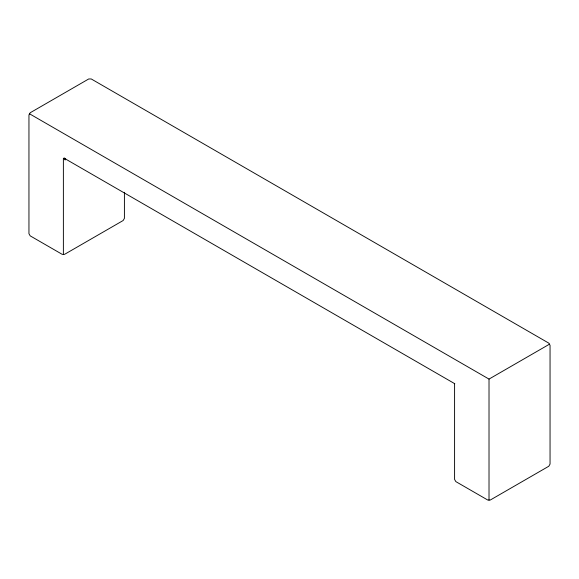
<?xml version="1.0" encoding="UTF-8"?>
<svg xmlns="http://www.w3.org/2000/svg" width="579" height="579" viewBox="0 0 579 579"><rect width="100%" height="100%" fill="white"/><g stroke="black" fill="none" stroke-linecap="round" stroke-linejoin="round"><path stroke-width="0.87" d="M454.587 384.21L454.587 479.434L455.839 481.605L487.764 500.039L490.268 500.039L548.798 466.247L550.05 464.076L550.05 345.301L548.798 343.13L91.236 78.961L88.732 78.961L30.202 112.753L28.95 114.924L28.95 233.699L30.202 235.87L62.127 254.297L63.379 254.492L63.379 158.349L65.152 159.978L65.673 158.827L64.131 158.516M489.016 500.234L489.016 379.093L29.413 113.737M454.298 383.776L454.804 383.486M489.016 379.093L549.587 344.121M63.379 254.492L64.638 254.297L123.161 220.512L124.413 218.341L124.413 192.286M65.413 158.501L63.9 158.053L454.066 383.312"/></g></svg>
